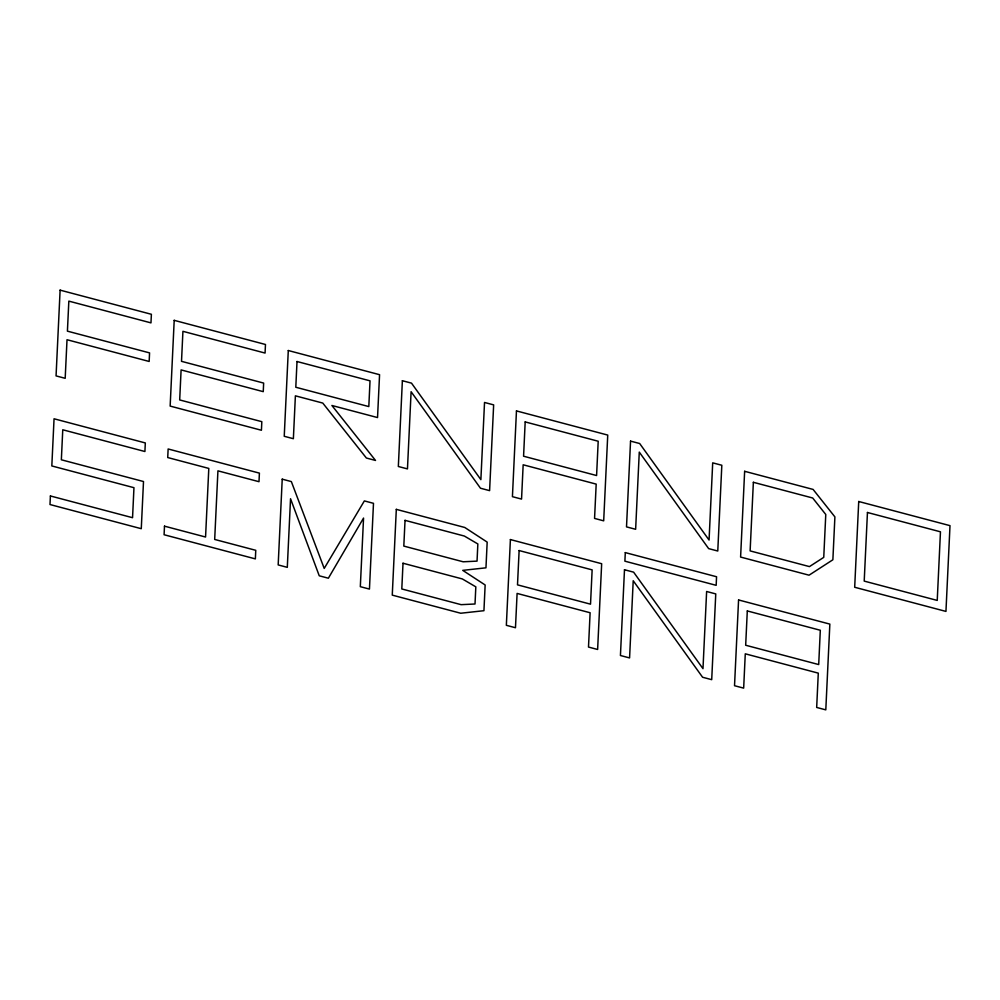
<?xml version="1.0" encoding="UTF-8"?>
<svg xmlns="http://www.w3.org/2000/svg" width="1000" height="1000" viewBox="0 0 1000 1000"><rect width="100%" height="100%" fill="white"/><g stroke="black" fill="none" stroke-linecap="round" stroke-linejoin="round"><path stroke-width="1.5" d="M50.4 495.962L50 504.538L141.275 528.7L143.5 481.525L61.35 459.787L62.763 429.775L144.913 451.512L145.312 442.938L54.05 418.775L51.825 465.95L133.963 487.688L132.55 517.7L50.4 495.962M60.113 290.138L56.062 375.9L65.188 378.312L67.013 339.725L149.162 361.463L149.562 352.887L67.412 331.15L68.838 301.125L150.975 322.875L151.387 314.288L60.113 290.138M164.488 526.163L164.088 534.738L255.362 558.888L255.763 550.312L214.688 539.45L217.925 470.838L259 481.7L259.4 473.125L168.137 448.975L167.725 457.55L208.8 468.425L205.562 537.025L164.488 526.163M174.2 320.337L170.15 406.087L261.425 430.25L261.825 421.675L179.688 399.938L181.1 369.913L263.25 391.65L263.65 383.075L181.513 361.337L182.925 331.325L265.062 353.062L265.475 344.487L174.2 320.337M282.225 479.162L278.175 564.925L287.3 567.35L290.538 498.738L319.25 575.8L328.375 578.212L363.55 518.062L360.325 586.675L369.45 589.087L373.488 503.325L364.363 500.913L324.212 568.425L291.35 481.587L282.225 479.162M288.288 350.525L284.237 436.287L293.375 438.7L295.387 395.825L322.775 403.075L366.388 458.025L375.513 460.438L331.9 405.487L377.537 417.562L379.562 374.688L288.288 350.525M297.013 361.512L295.8 387.25L368.812 406.575L370.025 380.838L297.013 361.512M396.312 509.363L392.262 595.125L460.712 613.237L483.938 610.7L485.15 584.975L462.738 570.363L485.962 567.825L487.175 542.1L464.762 527.475L396.312 509.363M402.375 380.725L398.338 466.488L407.463 468.9L411.1 391.712L480.475 488.225L489.6 490.637L493.65 404.875L484.525 402.463L480.875 479.65L411.5 383.137L402.375 380.725M403.013 563.237L401.8 588.962L461.125 604.663L475.012 604L475.825 586.85L462.337 578.938L403.013 563.237M405.037 520.35L403.812 546.087L463.15 561.788L477.038 561.125L477.85 543.962L464.363 536.05L405.037 520.35M510.4 539.562L506.35 625.312L515.475 627.737L517.1 593.425L590.112 612.75L588.5 647.062L597.625 649.475L601.663 563.713L510.4 539.562M516.462 410.913L512.425 496.675L521.55 499.087L523.162 464.787L596.188 484.113L594.562 518.413L603.688 520.837L607.737 435.075L516.462 410.913M519.125 550.55L517.5 584.85L590.525 604.175L592.137 569.875L519.125 550.55M525.188 421.912L523.575 456.213L596.587 475.538L598.2 441.238L525.188 421.912M624.487 569.75L620.438 655.512L629.575 657.925L633.212 580.737L702.588 677.25L711.712 679.663L715.763 593.913L706.625 591.487L702.987 668.675L633.612 572.163L624.487 569.75M625.3 552.6L624.888 561.175L716.162 585.325L716.562 576.75L625.3 552.6M630.55 441.112L626.512 526.875L635.638 529.288L639.275 452.1L708.65 548.612L717.775 551.025L721.825 465.262L712.7 462.85L709.062 540.037L639.675 443.525L630.55 441.112M738.575 599.95L734.525 685.713L743.662 688.125L745.275 653.812L818.288 673.138L816.675 707.45L825.8 709.862L829.85 624.1L738.575 599.95M744.638 471.3L740.6 557.062L809.05 575.188L832.875 559.775L834.9 516.9L813.1 489.425L744.638 471.3M747.3 610.938L745.675 645.238L818.7 664.562L820.312 630.262L747.3 610.938M753.363 482.3L750.125 550.9L809.45 566.6L823.75 557.362L825.775 514.487L812.688 498L753.363 482.3M858.725 501.5L854.688 587.263L945.95 611.413L950 525.65L858.725 501.5M867.45 512.487L864.212 581.1L937.237 600.425L940.462 531.812L867.45 512.487"/></g></svg>
